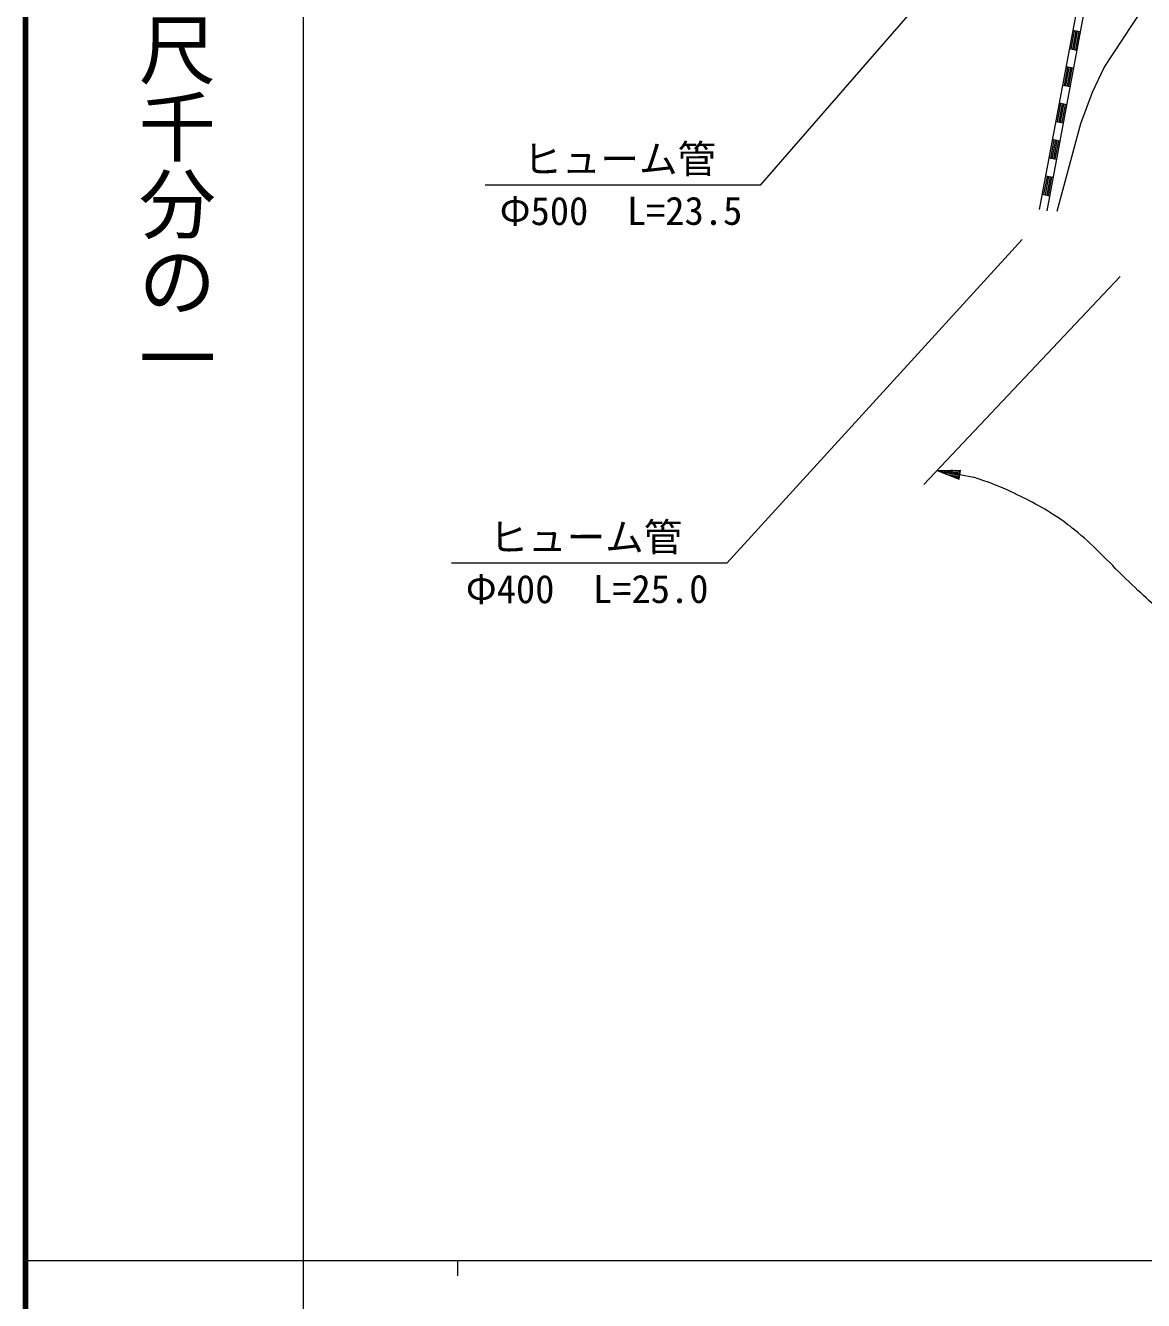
# Model space of a CAD drawing. Units: millimetres, scale not verified. Extents: x 40000 to 680000, y 20000 to 380000.
# Drawn here: x 40000 to 112464, y 202409 to 285056 of the extents above; entities that cross this region are included whole.
import ezdxf
from ezdxf.enums import TextEntityAlignment as Align

# ---------------------------------------------------------------- set-up
doc = ezdxf.new("R2010")
doc.units = ezdxf.units.MM
doc.header["$LTSCALE"] = 1000
for name, color, linetype, lineweight in [('M-BGD', 7, 'Continuous', 13), ('M-STR-HTXT', 7, 'Continuous', 13), ('M-TTL', 2, 'Continuous', 140), ('M-TTL-BAND', 7, 'Continuous', 13)]:
    doc.layers.add(name, color=color, linetype=linetype, lineweight=lineweight)
doc.styles.add('@ＭＳ ゴシック', font='')
doc.styles.add('ＭＳ ゴシック', font='')
doc.styles.get('@ＭＳ ゴシック').set_extended_font_data('@MS Gothic')
doc.styles.get('ＭＳ ゴシック').set_extended_font_data('MS Gothic')

msp = doc.modelspace()

# ---------------------------------------------------------------- linework, layer by layer
at = {"layer": 'M-BGD'}
for p, q in [((108132, 286110), (105711, 273139)), ((108624, 286018), (106203, 273048)), ((109924, 282335), (112379, 286061)), ((107973, 284715), (107753, 283536)), ((108072, 284697), (107852, 283517)), ((108367, 284642), (107875, 284734)), ((108170, 284679), (107950, 283499)), ((108268, 284660), (108048, 283481)), ((107655, 283554), (108147, 283462)), ((107533, 282356), (107313, 281176)), ((107631, 282338), (107411, 281158)), ((107926, 282283), (107435, 282374)), ((107730, 282319), (107510, 281140)), ((107828, 282301), (107608, 281121)), ((109162, 280727), (109924, 282335)), ((107215, 281195), (107706, 281103)), ((108400, 278695), (109162, 280727)), ((107093, 279997), (106873, 278817)), ((107191, 279978), (106971, 278799)), ((107486, 279923), (106995, 280015)), ((107289, 279960), (107069, 278780)), ((107388, 279942), (107168, 278762)), ((106774, 278836), (107266, 278744)), ((106876, 273022), (108400, 278695)), ((106653, 277638), (106432, 276458)), ((106751, 277619), (106531, 276440)), ((107046, 277564), (106554, 277656)), ((106849, 277601), (106629, 276421)), ((106947, 277582), (106727, 276403)), ((106334, 276476), (106826, 276385)), ((106212, 275278), (105992, 274099)), ((106310, 275260), (106090, 274080)), ((106605, 275205), (106114, 275297)), ((106409, 275242), (106189, 274062)), ((106507, 275223), (106287, 274044)), ((105894, 274117), (106385, 274025))]:
    msp.add_line(p, q, dxfattribs=at)
at = {"layer": 'M-STR-HTXT'}
for p, q in [((87644, 274711), (104293, 293859)), ((87644, 274711), (69799, 274706)), ((85449, 250199), (104594, 271187)), ((110954, 268782), (98225, 255297)), ((99083, 256206), (100612, 256236)), ((99083, 256206), (100506, 255645)), ((99083, 256206), (100559, 255941)), ((100570, 256000), (99388, 256212)), ((99694, 256218), (100580, 256059)), ((100591, 256118), (100000, 256224)), ((100306, 256230), (100601, 256177)), ((100506, 255645), (100612, 256236)), ((100548, 255882), (99367, 256094)), ((99652, 255982), (100538, 255823)), ((100527, 255763), (99937, 255869)), ((100221, 255757), (100517, 255704)), ((100559, 255941), (101437, 255783)), ((85449, 250199), (67603, 250194))]:
    msp.add_line(p, q, dxfattribs=at)
msp.add_open_spline([(152500, 231632), (149513, 231725), (148632, 231708), (146181, 232042), (144671, 232248), (143830, 232400), (142337, 232702), (140406, 233091), (139331, 233353), (137437, 233895), (135672, 234400), (134701, 234748), (132975, 235373), (131542, 235892), (130743, 236202), (129355, 236832), (126790, 237995), (125392, 238745), (122959, 240166), (120963, 241332), (119886, 242065), (118029, 243444), (116540, 244548), (115735, 245209), (114337, 246428), (113131, 247480), (112470, 248085), (111316, 249194), (110639, 249845), (110293, 250245), (109617, 250897), (109004, 251488), (108658, 251819), (107998, 252356), (107565, 252708), (107317, 252900), (106850, 253204), (106240, 253601), (105887, 253807), (105245, 254148), (104637, 254471), (104292, 254645), (103665, 254928), (102815, 255311), (102504, 255409), (101437, 255783)], degree=3, knots=[0, 0, 0, 0, 1, 1, 1, 2, 2, 2, 3, 3, 3, 4, 4, 4, 5, 5, 5, 6, 6, 6, 7, 7, 7, 8, 8, 8, 9, 9, 9, 10, 10, 10, 11, 11, 11, 12, 12, 12, 13, 13, 13, 14, 14, 14, 15, 15, 15, 15], dxfattribs=at)
at = {"layer": 'M-TTL'}
msp.add_line((40000, 380000), (40000, 20000), dxfattribs=at)
at = {"layer": 'M-TTL-BAND'}
for p, q in [((58000, 370000), (58000, 20000)), ((40000, 205000), (579000, 205000)), ((68000, 205000), (68000, 204000))]:
    msp.add_line(p, q, dxfattribs=at)

# ---------------------------------------------------------------- texts
at = {"layer": 'M-STR-HTXT', "style": 'ＭＳ ゴシック'}
for s, p in [('ヒューム管', (78515, 276400)), ('Φ500\u3000L=23.5', (78596, 273041)), ('ヒューム管', (76320, 251887)), ('Φ400\u3000L=25.0', (76401, 248529))]:
    msp.add_text(s, height=1833, rotation=0.078, dxfattribs=at).set_placement(p, align=Align.MIDDLE_CENTER)
at = {"layer": 'M-TTL-BAND', "style": '@ＭＳ ゴシック'}
msp.add_text('縮尺千分の一', height=3666, rotation=270, dxfattribs=at).set_placement((49777, 261030), align=Align.MIDDLE_RIGHT)

doc.saveas('drawing.dxf')
